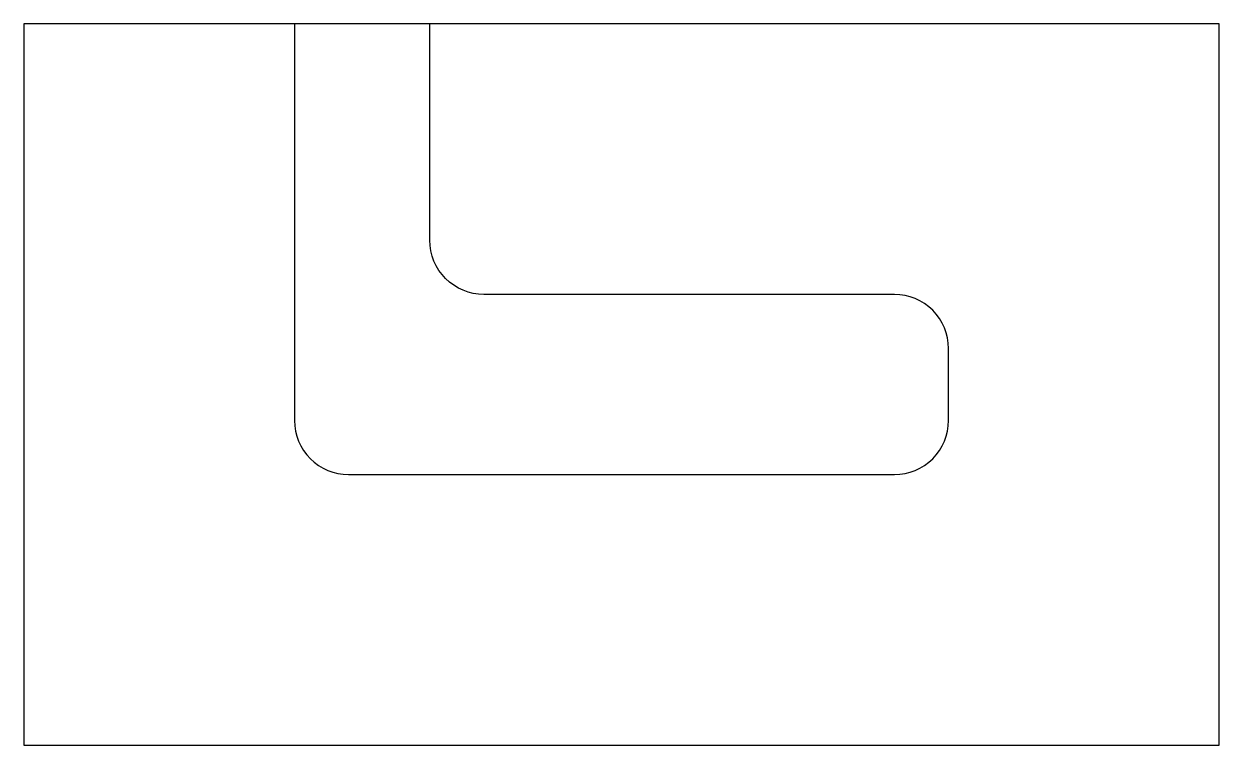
# Model space of a CAD drawing. Header units: inches. Extents: x 6.1 to 50.3, y -32.8 to -6.1.
import ezdxf

# ---------------------------------------------------------------- set-up
doc = ezdxf.new("R2010")
doc.units = ezdxf.units.IN
doc.header["$MEASUREMENT"] = 0
doc.layers.add('Layer1', color=82, linetype='Continuous')

msp = doc.modelspace()

# ---------------------------------------------------------------- linework, layer by layer
msp.add_lwpolyline([(50.299, -6.127), (6.127, -6.127), (6.127, -32.786), (50.299, -32.786)], close=True)
at = {"layer": 'Layer1'}
msp.add_lwpolyline([(16.127, -6.127), (16.127, -20.786, 0.414214), (18.127, -22.786), (38.299, -22.786, 0.414214), (40.299, -20.786), (40.299, -18.127, 0.414214), (38.299, -16.127), (23.127, -16.127, -0.414214), (21.127, -14.127), (21.127, -6.127)], format="xyb", dxfattribs=at)

doc.saveas('drawing.dxf')
